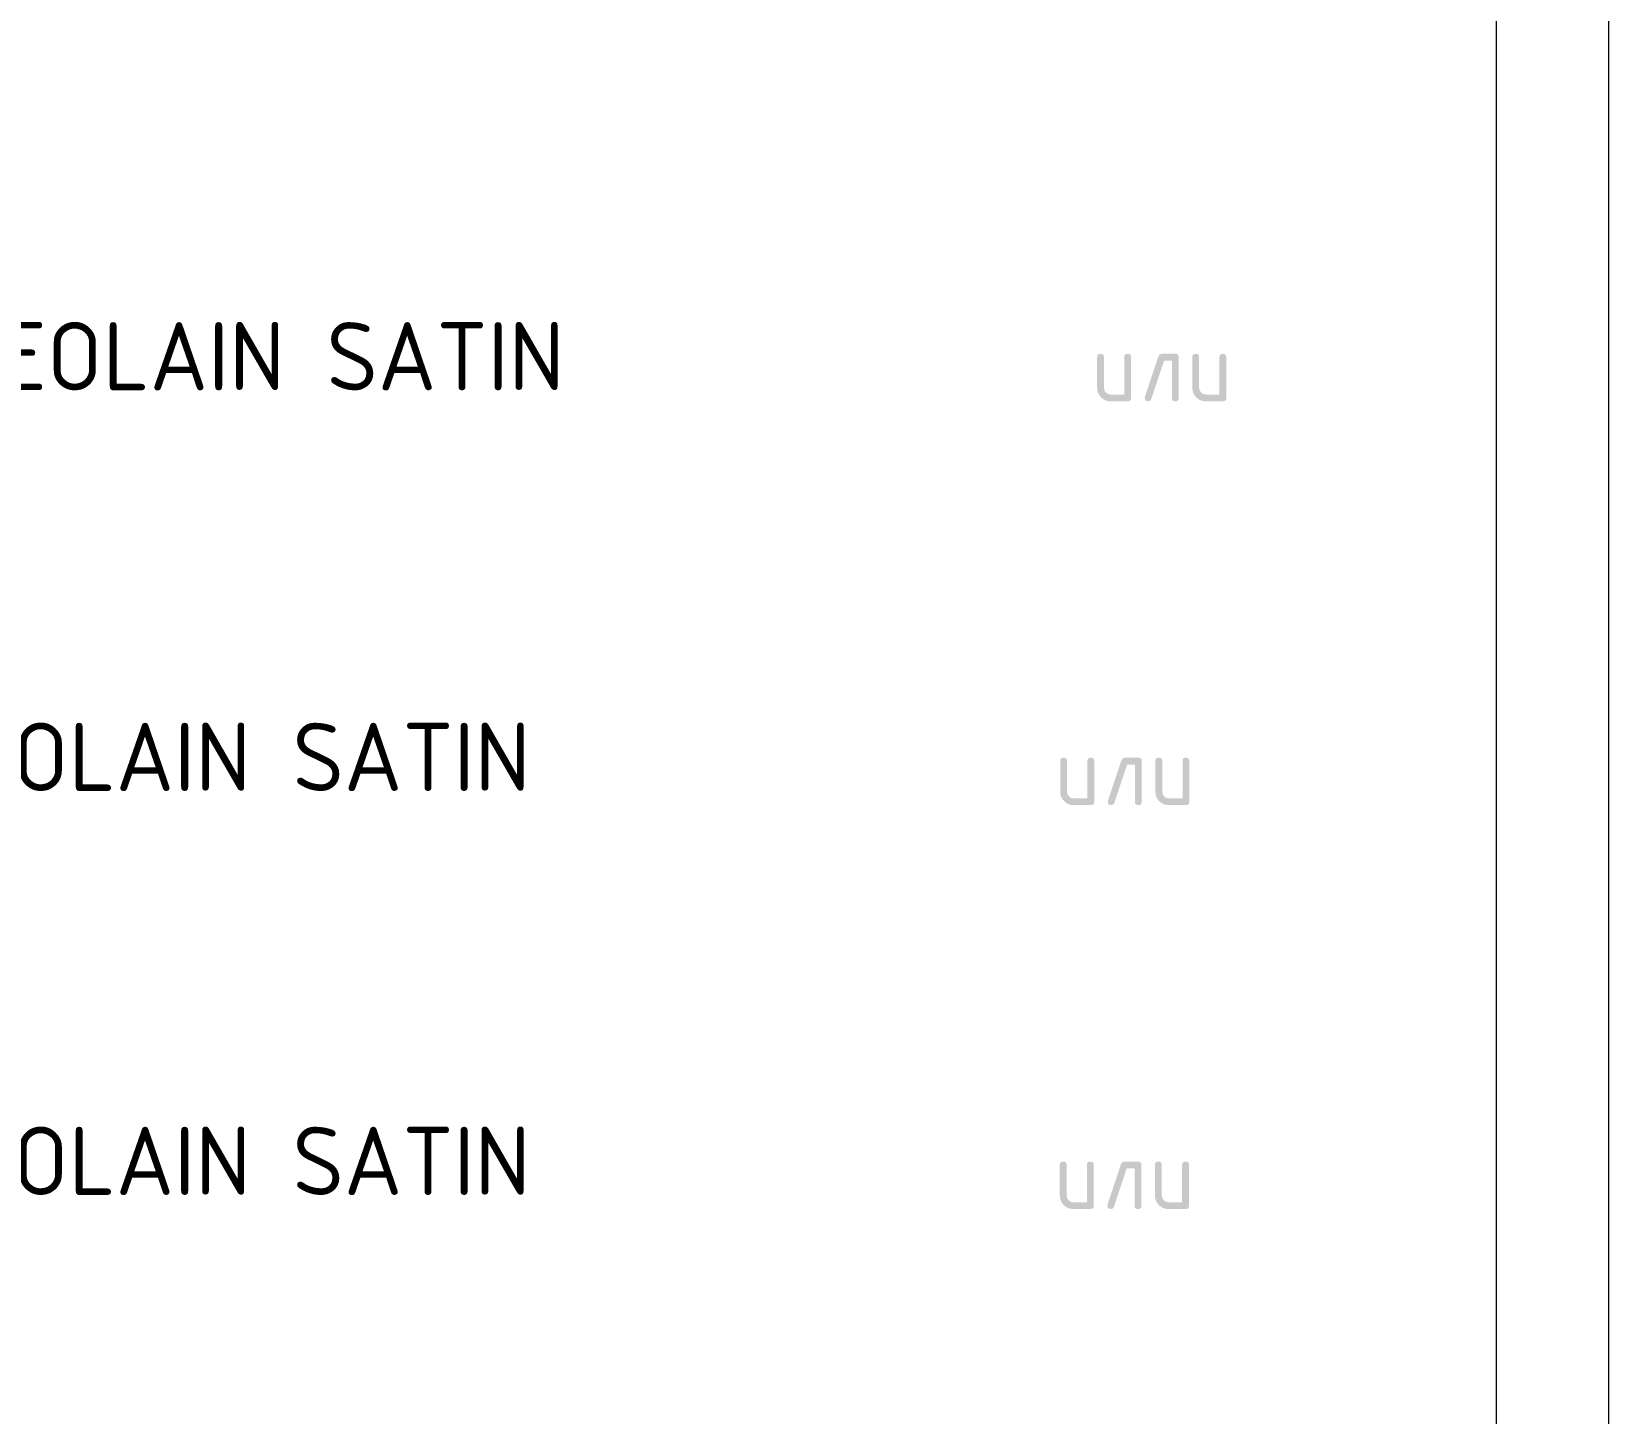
# Model space of a CAD drawing. Header units: millimetres. Extents: x 0 to 1189, y 0 to 841.
# Drawn here: x 1118.8 to 1189.1, y 597 to 658.6 of the extents above; entities that cross this region are included whole.
import ezdxf

# ---------------------------------------------------------------- set-up
doc = ezdxf.new("R2010")
doc.units = ezdxf.units.MM

msp = doc.modelspace()

# ---------------------------------------------------------------- hatches: boundary and pattern name
h = msp.add_hatch(color=7)
h.dxf.hatch_style = 2
h.paths.add_polyline_path([(1167.822707, 644.096188), (1167.822707, 642.276076), (1167.81319, 642.209887), (1167.784605, 642.163697), (1167.736899, 642.136627), (1167.670021, 642.127799), (1166.912651, 642.127799), (1166.790238, 642.138263), (1166.677902, 642.170173), (1166.576005, 642.224304), (1166.484908, 642.301431), (1166.407092, 642.394449), (1166.351445, 642.496562), (1166.318019, 642.60901), (1166.306865, 642.733033), (1166.306865, 644.096188), (1166.316382, 644.160517), (1166.344968, 644.206914), (1166.392674, 644.235017), (1166.459552, 644.244465), (1166.526111, 644.235017), (1166.573653, 644.206914), (1166.602179, 644.160517), (1166.611687, 644.096188), (1166.611687, 642.733033), (1166.634012, 642.617416), (1166.700984, 642.517508), (1166.798756, 642.450535), (1166.912651, 642.428211), (1167.517885, 642.428211), (1167.517885, 644.096188), (1167.527394, 644.160517), (1167.555919, 644.206914), (1167.603461, 644.235017), (1167.670021, 644.244465), (1167.736899, 644.235017), (1167.784605, 644.206914), (1167.81319, 644.160517)])
h = msp.add_hatch(color=7)
h.dxf.hatch_style = 2
h.paths.add_polyline_path([(1169.186671, 644.244465), (1169.791906, 644.244465), (1169.858784, 644.235017), (1169.906489, 644.206914), (1169.935075, 644.160517), (1169.944592, 644.096188), (1169.944592, 642.276076), (1169.935075, 642.209887), (1169.906489, 642.163697), (1169.858784, 642.136627), (1169.791906, 642.127799), (1169.725346, 642.136627), (1169.677804, 642.163697), (1169.649279, 642.209887), (1169.63977, 642.276076), (1169.63977, 643.939643), (1169.292505, 643.939643), (1168.720894, 642.229222), (1168.670183, 642.153086), (1168.581437, 642.127799), (1168.514559, 642.137307), (1168.466853, 642.165833), (1168.438267, 642.213375), (1168.42875, 642.279934), (1168.43757, 642.326787), (1169.034536, 644.121544), (1169.09448, 644.214838)])
h = msp.add_hatch(color=7)
h.dxf.hatch_style = 2
h.paths.add_polyline_path([(1172.066477, 644.096188), (1172.066477, 642.276076), (1172.05696, 642.209887), (1172.028374, 642.163697), (1171.980669, 642.136627), (1171.913791, 642.127799), (1171.156421, 642.127799), (1171.034008, 642.138263), (1170.921672, 642.170173), (1170.819775, 642.224304), (1170.728678, 642.301431), (1170.650862, 642.394449), (1170.595215, 642.496562), (1170.561789, 642.60901), (1170.550635, 642.733033), (1170.550635, 644.096188), (1170.560152, 644.160517), (1170.588738, 644.206914), (1170.636444, 644.235017), (1170.703322, 644.244465), (1170.769881, 644.235017), (1170.817423, 644.206914), (1170.845949, 644.160517), (1170.855457, 644.096188), (1170.855457, 642.733033), (1170.877781, 642.617416), (1170.944754, 642.517508), (1171.042526, 642.450535), (1171.156421, 642.428211), (1171.761655, 642.428211), (1171.761655, 644.096188), (1171.771164, 644.160517), (1171.799689, 644.206914), (1171.847231, 644.235017), (1171.913791, 644.244465), (1171.980669, 644.235017), (1172.028374, 644.206914), (1172.05696, 644.160517)])
h = msp.add_hatch(color=7)
h.dxf.hatch_style = 2
h.paths.add_polyline_path([(1166.176314, 626.096369), (1166.176314, 624.276256), (1166.166796, 624.210067), (1166.138211, 624.163877), (1166.090505, 624.136807), (1166.023627, 624.127979), (1165.266257, 624.127979), (1165.143844, 624.138444), (1165.031508, 624.170354), (1164.929611, 624.224485), (1164.838514, 624.301612), (1164.760698, 624.39463), (1164.705051, 624.496742), (1164.671625, 624.60919), (1164.660472, 624.733214), (1164.660472, 626.096369), (1164.669989, 626.160698), (1164.698574, 626.207094), (1164.74628, 626.235198), (1164.813158, 626.244646), (1164.879717, 626.235198), (1164.92726, 626.207094), (1164.955785, 626.160698), (1164.965294, 626.096369), (1164.965294, 624.733214), (1164.987618, 624.617596), (1165.05459, 624.517688), (1165.152362, 624.450716), (1165.266257, 624.428392), (1165.871492, 624.428392), (1165.871492, 626.096369), (1165.881, 626.160698), (1165.909525, 626.207094), (1165.957068, 626.235198), (1166.023627, 626.244646), (1166.090505, 626.235198), (1166.138211, 626.207094), (1166.166796, 626.160698)])
h = msp.add_hatch(color=7)
h.dxf.hatch_style = 2
h.paths.add_polyline_path([(1167.540297, 626.244646), (1168.145531, 626.244646), (1168.212409, 626.235198), (1168.260115, 626.207094), (1168.2887, 626.160698), (1168.298218, 626.096369), (1168.298218, 624.276256), (1168.2887, 624.210067), (1168.260115, 624.163877), (1168.212409, 624.136807), (1168.145531, 624.127979), (1168.078972, 624.136807), (1168.031429, 624.163877), (1168.002904, 624.210067), (1167.993396, 624.276256), (1167.993396, 625.939824), (1167.64613, 625.939824), (1167.07452, 624.229403), (1167.023808, 624.153266), (1166.935062, 624.127979), (1166.868184, 624.137488), (1166.820478, 624.166013), (1166.791893, 624.213555), (1166.782376, 624.280115), (1166.791195, 624.326968), (1167.388161, 626.121725), (1167.448106, 626.215018)])
h = msp.add_hatch(color=7)
h.dxf.hatch_style = 2
h.paths.add_polyline_path([(1170.420122, 626.096369), (1170.420122, 624.276256), (1170.410605, 624.210067), (1170.382019, 624.163877), (1170.334313, 624.136807), (1170.267435, 624.127979), (1169.510065, 624.127979), (1169.387652, 624.138444), (1169.275316, 624.170354), (1169.173419, 624.224485), (1169.082322, 624.301612), (1169.004506, 624.39463), (1168.948859, 624.496742), (1168.915433, 624.60919), (1168.90428, 624.733214), (1168.90428, 626.096369), (1168.913797, 626.160698), (1168.942382, 626.207094), (1168.990088, 626.235198), (1169.056966, 626.244646), (1169.123525, 626.235198), (1169.171068, 626.207094), (1169.199593, 626.160698), (1169.209102, 626.096369), (1169.209102, 624.733214), (1169.231426, 624.617596), (1169.298398, 624.517688), (1169.39617, 624.450716), (1169.510065, 624.428392), (1170.1153, 624.428392), (1170.1153, 626.096369), (1170.124808, 626.160698), (1170.153333, 626.207094), (1170.200876, 626.235198), (1170.267435, 626.244646), (1170.334313, 626.235198), (1170.382019, 626.207094), (1170.410605, 626.160698)])
h = msp.add_hatch(color=7)
h.dxf.hatch_style = 2
h.paths.add_polyline_path([(1166.157562, 608.096197), (1166.157562, 606.276084), (1166.148044, 606.209895), (1166.119459, 606.163705), (1166.071753, 606.136635), (1166.004875, 606.127807), (1165.247505, 606.127807), (1165.125092, 606.138272), (1165.012756, 606.170182), (1164.910859, 606.224313), (1164.819762, 606.30144), (1164.741946, 606.394457), (1164.686299, 606.49657), (1164.652873, 606.609018), (1164.64172, 606.733041), (1164.64172, 608.096197), (1164.651237, 608.160525), (1164.679822, 608.206922), (1164.727528, 608.235026), (1164.794406, 608.244474), (1164.860965, 608.235026), (1164.908508, 608.206922), (1164.937033, 608.160525), (1164.946542, 608.096197), (1164.946542, 606.733041), (1164.968866, 606.617424), (1165.035838, 606.517516), (1165.13361, 606.450544), (1165.247505, 606.428219), (1165.85274, 606.428219), (1165.85274, 608.096197), (1165.862248, 608.160525), (1165.890773, 608.206922), (1165.938316, 608.235026), (1166.004875, 608.244474), (1166.071753, 608.235026), (1166.119459, 608.206922), (1166.148044, 608.160525)])
h = msp.add_hatch(color=7)
h.dxf.hatch_style = 2
h.paths.add_polyline_path([(1167.521545, 608.244474), (1168.126779, 608.244474), (1168.193657, 608.235026), (1168.241363, 608.206922), (1168.269948, 608.160525), (1168.279466, 608.096197), (1168.279466, 606.276084), (1168.269948, 606.209895), (1168.241363, 606.163705), (1168.193657, 606.136635), (1168.126779, 606.127807), (1168.06022, 606.136635), (1168.012677, 606.163705), (1167.984152, 606.209895), (1167.974644, 606.276084), (1167.974644, 607.939652), (1167.627378, 607.939652), (1167.055768, 606.229231), (1167.005056, 606.153094), (1166.91631, 606.127807), (1166.849432, 606.137316), (1166.801726, 606.165841), (1166.773141, 606.213383), (1166.763624, 606.279943), (1166.772443, 606.326796), (1167.369409, 608.121553), (1167.429354, 608.214846)])
h = msp.add_hatch(color=7)
h.dxf.hatch_style = 2
h.paths.add_polyline_path([(1170.40137, 608.096197), (1170.40137, 606.276084), (1170.391853, 606.209895), (1170.363267, 606.163705), (1170.315561, 606.136635), (1170.248683, 606.127807), (1169.491313, 606.127807), (1169.3689, 606.138272), (1169.256564, 606.170182), (1169.154667, 606.224313), (1169.06357, 606.30144), (1168.985754, 606.394457), (1168.930107, 606.49657), (1168.896681, 606.609018), (1168.885528, 606.733041), (1168.885528, 608.096197), (1168.895045, 608.160525), (1168.92363, 608.206922), (1168.971336, 608.235026), (1169.038214, 608.244474), (1169.104773, 608.235026), (1169.152316, 608.206922), (1169.180841, 608.160525), (1169.19035, 608.096197), (1169.19035, 606.733041), (1169.212674, 606.617424), (1169.279646, 606.517516), (1169.377418, 606.450544), (1169.491313, 606.428219), (1170.096548, 606.428219), (1170.096548, 608.096197), (1170.106056, 608.160525), (1170.134581, 608.206922), (1170.182124, 608.235026), (1170.248683, 608.244474), (1170.315561, 608.235026), (1170.363267, 608.206922), (1170.391853, 608.160525)])

# ---------------------------------------------------------------- linework, layer by layer
at = {"color": 7, "lineweight": 0}
msp.add_line((1189.107153, 840.985282), (1189.107153, -0.006567), dxfattribs=at)
msp.add_lwpolyline([(1184.111809, 4.988778), (1184.111809, 835.989938)], dxfattribs=at)
msp.add_lwpolyline([(1184.111809, 4.988778), (1184.111809, 835.989938)], dxfattribs=at)

# ---------------------------------------------------------------- texts
at = {"color": 7, "char_height": 3.040288, "attachment_point": 1}
for s, insert in [('{\\fGOSTCommon|b0|i0|c0;Bravo Class Profi FW-55/ NEOLAIN SATIN }', (1065.383997, 645.657116)), ('{\\fGOSTCommon|b0|i0|c0; }', (1147.3628, 645.168087)), ('{\\fGOSTCommon|b0|i0|c0;Bravo Class Profi FW-55/ NEOLAIN SATIN }', (1063.868982, 627.799432)), ('{\\fGOSTCommon|b0|i0|c0; }', (1145.84937, 627.168256)), ('{\\fGOSTCommon|b0|i0|c0;Bravo Class Profi FW-55/ NEOLAIN SATIN }', (1063.868982, 609.794114)), ('{\\fGOSTCommon|b0|i0|c0; }', (1145.84937, 609.16808))]:
    msp.add_mtext(s, dxfattribs=dict(at, insert=insert))

doc.saveas('drawing.dxf')
